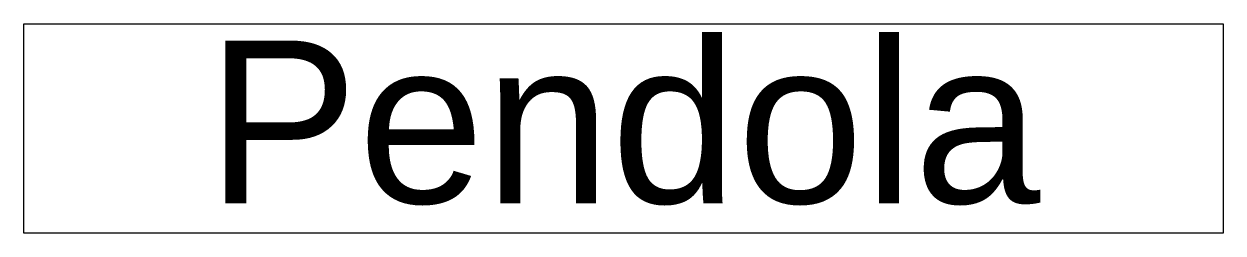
# Model space of a CAD drawing. Header units: metres. Extents: x -6.4 to 6.4, y 0 to 2.3.
import ezdxf
from ezdxf.enums import TextEntityAlignment as Align

# ---------------------------------------------------------------- set-up
doc = ezdxf.new("R2010")
doc.units = ezdxf.units.M
doc.styles.add('arial', font='arial.ttf')

msp = doc.modelspace()

# ---------------------------------------------------------------- linework, layer by layer
msp.add_lwpolyline([(-6.45, 2.25), (6.45, 2.25), (6.45, 0), (-6.45, 0)], close=True)

# ---------------------------------------------------------------- texts
at = {"style": 'arial'}
msp.add_attdef('Pendola', text='', height=1.75, dxfattribs=at).set_placement((0, 1.196), align=Align.MIDDLE_CENTER)

doc.saveas('drawing.dxf')
